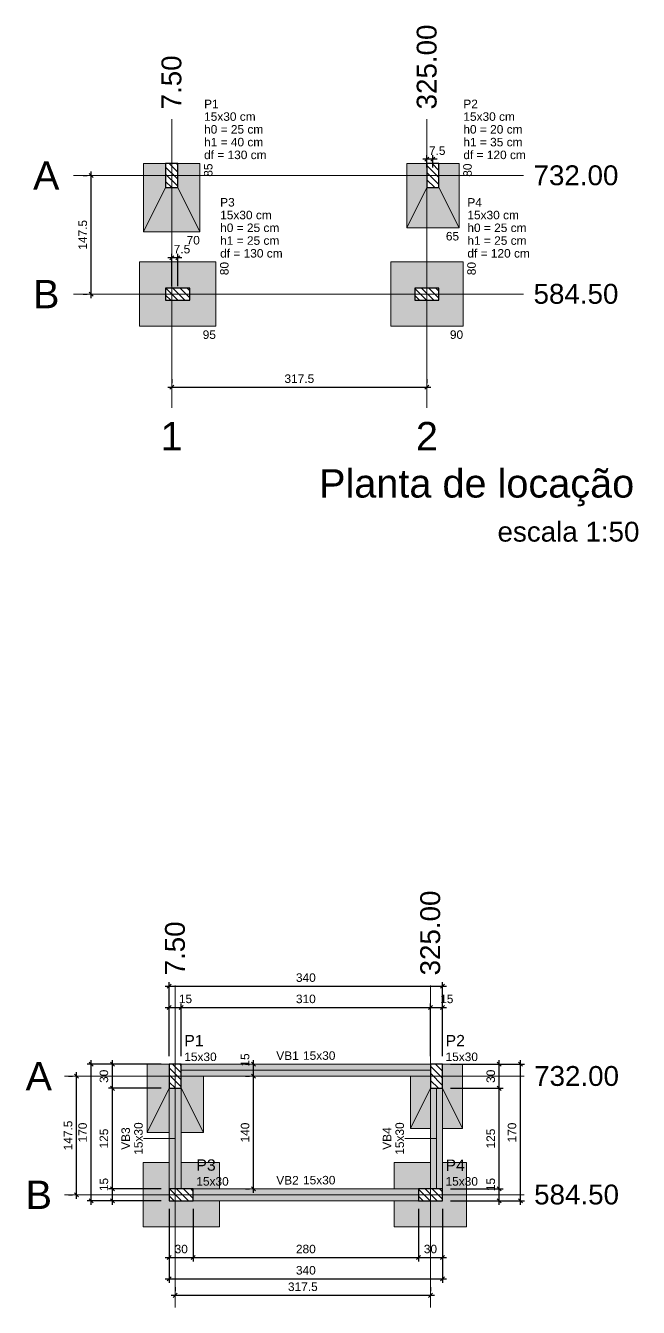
# Model space of a CAD drawing. Header units: inches. Extents: x 11 to 257, y -21 to 53.
# Drawn here: x 11.23 to 26.48, y 5.92 to 37.82 of the extents above; entities that cross this region are included whole.
import ezdxf

# ---------------------------------------------------------------- set-up
doc = ezdxf.new("R2010")
doc.units = ezdxf.units.IN
doc.header["$MEASUREMENT"] = 0
for name, color, linetype, lineweight in [('CR-Textos dos elementos', 4, 'Continuous', 30), ('FO-Cotas', 5, 'Continuous', 5), ('FO-Eixos', 5, 'Continuous', 5), ('FO-Hachura das sapatas', 43, 'Continuous', 5), ('FO-Hachura pilar que passa', 19, 'Continuous', 5), ('FO-Hachura viga', 43, 'Continuous', 5), ('FO-Pilares', 4, 'Continuous', 30), ('FO-Seção das fundações', 9, 'Continuous', 5), ('FO-Textos das vigas', 7, 'Continuous', 5), ('FO-Textos dos pilares', 7, 'Continuous', 5), ('FO-Vigas', 1, 'Continuous', 20), ('LC-Cotas', 7, 'Continuous', 5), ('LC-Eixos', 9, 'Continuous', 5), ('LC-Hachuras das sapatas', 43, 'Continuous', 5), ('LC-Hachuras dos pilares', 9, 'Continuous', 5), ('LC-Seção das fundações', 7, 'Continuous', 5), ('LC-Seção dos pilares', 4, 'Continuous', 30), ('LC-Textos', 3, 'Continuous', 20)]:
    doc.layers.add(name, color=color, linetype=linetype, lineweight=lineweight)
doc.styles.add('Arial', font='arial.ttf')
doc.styles.get("Standard").update_dxf_attribs({"font": 'arial.ttf'})
doc.dimstyles.new('UM_50.000000', dxfattribs={"dimtxt": 0.18, "dimasz": 0.1, "dimexe": 0.1, "dimexo": 0.2, "dimgap": 0, "dimtad": 1, "dimtih": 1, "dimtoh": 1, "dimdec": 1, "dimlfac": 50, "dimzin": 0, "dimdsep": 46, "dimtxsty": 'Standard', "dimcen": 0.09, "dimdle": 0.1, "dimadec": 1, "dimazin": 2, "dimtfac": 1, "dimtdec": 4, "dimtofl": 0, "dimtmove": 0, "dimatfit": 3, "dimfxl": 1, "dimtolj": 1, "dimarcsym": 0})
pattern_1 = [(135, (14.80445, -2.9685), (-0.08838835, -0.08838835), [])]
pattern_2 = [(135, (14.71652, 19.44523), (-0.08838835, -0.08838835), [])]

# ---------------------------------------------------------------- blocks, each defined once
blk = doc.blocks.new('_Oblique')
at = {"color": 0, "linetype": 'ByBlock', "lineweight": -2}
blk.add_line((-0.5, -0.5), (0.5, 0.5), dxfattribs=at)
blk = doc.blocks.new('*D23')
at = {"layer": 'Defpoints', "color": 0, "transparency": 16777216}
for p in [(15.104, 13.383), (14.804, 11.972), (15.104, 11.972)]:
    blk.add_point(p, dxfattribs=at)
at = {"layer": 'FO-Cotas', "color": 0, "lineweight": -2, "transparency": 16777216}
for p, q in [((14.804, 12.171), (14.804, 13.483)), ((15.104, 12.171), (15.104, 13.483)), ((14.704, 13.383), (15.204, 13.383))]:
    blk.add_line(p, q, dxfattribs=at)
at = {"layer": 'FO-Cotas', "color": 0, "lineweight": -2, "transparency": 16777216, "xscale": 0.1, "yscale": 0.1, "zscale": 0.1, "rotation": 180}
blk.add_blockref('_Oblique', (14.804, 13.383), dxfattribs=at)
at = {"layer": 'FO-Cotas', "color": 0, "lineweight": -2, "transparency": 16777216, "xscale": 0.1, "yscale": 0.1, "zscale": 0.1}
blk.add_blockref('_Oblique', (15.104, 13.383), dxfattribs=at)
at = {"layer": 'FO-Cotas', "transparency": 16777216, "insert": (15.21, 13.595), "char_height": 0.2118, "attachment_point": 5, "rotation": 0.0057, "style": 'Arial'}
blk.add_mtext('\\A1;15', dxfattribs=at)
blk = doc.blocks.new('*D24')
at = {"layer": 'Defpoints', "color": 0, "transparency": 16777216}
for p in [(21.304, 13.383), (15.104, 11.972), (21.304, 11.972)]:
    blk.add_point(p, dxfattribs=at)
at = {"layer": 'FO-Cotas', "color": 0, "lineweight": -2, "transparency": 16777216}
for p, q in [((15.104, 12.171), (15.104, 13.483)), ((21.304, 12.171), (21.304, 13.483)), ((15.004, 13.383), (21.404, 13.383))]:
    blk.add_line(p, q, dxfattribs=at)
at = {"layer": 'FO-Cotas', "color": 0, "lineweight": -2, "transparency": 16777216, "xscale": 0.1, "yscale": 0.1, "zscale": 0.1, "rotation": 180}
blk.add_blockref('_Oblique', (15.104, 13.383), dxfattribs=at)
at = {"layer": 'FO-Cotas', "color": 0, "lineweight": -2, "transparency": 16777216, "xscale": 0.1, "yscale": 0.1, "zscale": 0.1}
blk.add_blockref('_Oblique', (21.304, 13.383), dxfattribs=at)
at = {"layer": 'FO-Cotas', "transparency": 16777216, "insert": (18.204, 13.595), "char_height": 0.2118, "attachment_point": 5, "rotation": 0.0057, "style": 'Arial'}
blk.add_mtext('\\A1;310', dxfattribs=at)
blk = doc.blocks.new('*D25')
at = {"layer": 'Defpoints', "color": 0, "transparency": 16777216}
for p in [(21.604, 13.383), (21.304, 11.972), (21.604, 11.972)]:
    blk.add_point(p, dxfattribs=at)
at = {"layer": 'FO-Cotas', "color": 0, "lineweight": -2, "transparency": 16777216}
for p, q in [((21.304, 12.171), (21.304, 13.483)), ((21.604, 12.171), (21.604, 13.483)), ((21.204, 13.383), (21.704, 13.383))]:
    blk.add_line(p, q, dxfattribs=at)
at = {"layer": 'FO-Cotas', "color": 0, "lineweight": -2, "transparency": 16777216, "xscale": 0.1, "yscale": 0.1, "zscale": 0.1, "rotation": 180}
blk.add_blockref('_Oblique', (21.304, 13.383), dxfattribs=at)
at = {"layer": 'FO-Cotas', "color": 0, "lineweight": -2, "transparency": 16777216, "xscale": 0.1, "yscale": 0.1, "zscale": 0.1}
blk.add_blockref('_Oblique', (21.604, 13.383), dxfattribs=at)
at = {"layer": 'FO-Cotas', "transparency": 16777216, "insert": (21.71, 13.595), "char_height": 0.2118, "attachment_point": 5, "rotation": 0.0057, "style": 'Arial'}
blk.add_mtext('\\A1;15', dxfattribs=at)
blk = doc.blocks.new('*D26')
at = {"layer": 'Defpoints', "color": 0, "transparency": 16777216}
for p in [(21.604, 13.913), (14.804, 11.972), (21.604, 11.972)]:
    blk.add_point(p, dxfattribs=at)
at = {"layer": 'FO-Cotas', "color": 0, "lineweight": -2, "transparency": 16777216}
for p, q in [((14.704, 13.913), (21.704, 13.913)), ((14.804, 12.171), (14.804, 14.013)), ((21.604, 12.171), (21.604, 14.013))]:
    blk.add_line(p, q, dxfattribs=at)
at = {"layer": 'FO-Cotas', "color": 0, "lineweight": -2, "transparency": 16777216, "xscale": 0.1, "yscale": 0.1, "zscale": 0.1, "rotation": 180}
blk.add_blockref('_Oblique', (14.804, 13.913), dxfattribs=at)
at = {"layer": 'FO-Cotas', "color": 0, "lineweight": -2, "transparency": 16777216, "xscale": 0.1, "yscale": 0.1, "zscale": 0.1}
blk.add_blockref('_Oblique', (21.604, 13.913), dxfattribs=at)
at = {"layer": 'FO-Cotas', "transparency": 16777216, "insert": (18.204, 14.125), "char_height": 0.2118, "attachment_point": 5, "rotation": 0.0057, "style": 'Arial'}
blk.add_mtext('\\A1;340', dxfattribs=at)
blk = doc.blocks.new('*D27')
at = {"layer": 'Defpoints', "color": 0, "transparency": 16777216}
for p in [(14.804, 8.572), (15.404, 8.572), (15.404, 7.159)]:
    blk.add_point(p, dxfattribs=at)
at = {"layer": 'FO-Cotas', "color": 0, "lineweight": -2, "transparency": 16777216}
for p, q in [((14.804, 8.372), (14.804, 7.059)), ((15.404, 8.372), (15.404, 7.059)), ((14.704, 7.159), (15.504, 7.159))]:
    blk.add_line(p, q, dxfattribs=at)
at = {"layer": 'FO-Cotas', "color": 0, "lineweight": -2, "transparency": 16777216, "xscale": 0.1, "yscale": 0.1, "zscale": 0.1, "rotation": 180}
blk.add_blockref('_Oblique', (14.804, 7.159), dxfattribs=at)
at = {"layer": 'FO-Cotas', "color": 0, "lineweight": -2, "transparency": 16777216, "xscale": 0.1, "yscale": 0.1, "zscale": 0.1}
blk.add_blockref('_Oblique', (15.404, 7.159), dxfattribs=at)
at = {"layer": 'FO-Cotas', "transparency": 16777216, "insert": (15.104, 7.371), "char_height": 0.2118, "attachment_point": 5, "rotation": 0.0057, "style": 'Arial'}
blk.add_mtext('\\A1;30', dxfattribs=at)
blk = doc.blocks.new('*D28')
at = {"layer": 'Defpoints', "color": 0, "transparency": 16777216}
for p in [(15.404, 8.572), (21.004, 8.572), (21.004, 7.159)]:
    blk.add_point(p, dxfattribs=at)
at = {"layer": 'FO-Cotas', "color": 0, "lineweight": -2, "transparency": 16777216}
for p, q in [((15.404, 8.372), (15.404, 7.059)), ((21.004, 8.372), (21.004, 7.059)), ((15.304, 7.159), (21.104, 7.159))]:
    blk.add_line(p, q, dxfattribs=at)
at = {"layer": 'FO-Cotas', "color": 0, "lineweight": -2, "transparency": 16777216, "xscale": 0.1, "yscale": 0.1, "zscale": 0.1, "rotation": 180}
blk.add_blockref('_Oblique', (15.404, 7.159), dxfattribs=at)
at = {"layer": 'FO-Cotas', "color": 0, "lineweight": -2, "transparency": 16777216, "xscale": 0.1, "yscale": 0.1, "zscale": 0.1}
blk.add_blockref('_Oblique', (21.004, 7.159), dxfattribs=at)
at = {"layer": 'FO-Cotas', "transparency": 16777216, "insert": (18.204, 7.371), "char_height": 0.2118, "attachment_point": 5, "rotation": 0.0057, "style": 'Arial'}
blk.add_mtext('\\A1;280', dxfattribs=at)
blk = doc.blocks.new('*D29')
at = {"layer": 'Defpoints', "color": 0, "transparency": 16777216}
for p in [(21.004, 8.572), (21.604, 8.572), (21.604, 7.159)]:
    blk.add_point(p, dxfattribs=at)
at = {"layer": 'FO-Cotas', "color": 0, "lineweight": -2, "transparency": 16777216}
for p, q in [((21.004, 8.372), (21.004, 7.059)), ((21.604, 8.372), (21.604, 7.059)), ((20.904, 7.159), (21.704, 7.159))]:
    blk.add_line(p, q, dxfattribs=at)
at = {"layer": 'FO-Cotas', "color": 0, "lineweight": -2, "transparency": 16777216, "xscale": 0.1, "yscale": 0.1, "zscale": 0.1, "rotation": 180}
blk.add_blockref('_Oblique', (21.004, 7.159), dxfattribs=at)
at = {"layer": 'FO-Cotas', "color": 0, "lineweight": -2, "transparency": 16777216, "xscale": 0.1, "yscale": 0.1, "zscale": 0.1}
blk.add_blockref('_Oblique', (21.604, 7.159), dxfattribs=at)
at = {"layer": 'FO-Cotas', "transparency": 16777216, "insert": (21.304, 7.371), "char_height": 0.2118, "attachment_point": 5, "rotation": 0.0057, "style": 'Arial'}
blk.add_mtext('\\A1;30', dxfattribs=at)
blk = doc.blocks.new('*D30')
at = {"layer": 'Defpoints', "color": 0, "transparency": 16777216}
for p in [(14.804, 8.572), (21.604, 8.572), (21.604, 6.63)]:
    blk.add_point(p, dxfattribs=at)
at = {"layer": 'FO-Cotas', "color": 0, "lineweight": -2, "transparency": 16777216}
for p, q in [((14.804, 8.372), (14.804, 6.53)), ((21.604, 8.372), (21.604, 6.53)), ((14.704, 6.63), (21.704, 6.63))]:
    blk.add_line(p, q, dxfattribs=at)
at = {"layer": 'FO-Cotas', "color": 0, "lineweight": -2, "transparency": 16777216, "xscale": 0.1, "yscale": 0.1, "zscale": 0.1, "rotation": 180}
blk.add_blockref('_Oblique', (14.804, 6.63), dxfattribs=at)
at = {"layer": 'FO-Cotas', "color": 0, "lineweight": -2, "transparency": 16777216, "xscale": 0.1, "yscale": 0.1, "zscale": 0.1}
blk.add_blockref('_Oblique', (21.604, 6.63), dxfattribs=at)
at = {"layer": 'FO-Cotas', "transparency": 16777216, "insert": (18.204, 6.842), "char_height": 0.2118, "attachment_point": 5, "rotation": 0.0057, "style": 'Arial'}
blk.add_mtext('\\A1;340', dxfattribs=at)
blk = doc.blocks.new('*D31')
at = {"layer": 'Defpoints', "color": 0, "transparency": 16777216}
for p in [(13.392, 8.872), (14.804, 8.872), (14.804, 8.572)]:
    blk.add_point(p, dxfattribs=at)
at = {"layer": 'FO-Cotas', "color": 0, "lineweight": -2, "transparency": 16777216}
for p, q in [((13.392, 8.472), (13.392, 8.972)), ((14.604, 8.872), (13.292, 8.872)), ((14.604, 8.572), (13.292, 8.572))]:
    blk.add_line(p, q, dxfattribs=at)
at = {"layer": 'FO-Cotas', "color": 0, "lineweight": -2, "transparency": 16777216, "xscale": 0.1, "yscale": 0.1, "zscale": 0.1}
for p, rotation in [((13.392, 8.872), 90), ((13.392, 8.572), 270)]:
    blk.add_blockref('_Oblique', p, dxfattribs=dict(at, rotation=rotation))
at = {"layer": 'FO-Cotas', "transparency": 16777216, "insert": (13.181, 8.977), "char_height": 0.2118, "attachment_point": 5, "rotation": 90, "style": 'Arial'}
blk.add_mtext('\\A1;15', dxfattribs=at)
blk = doc.blocks.new('*D32')
at = {"layer": 'Defpoints', "color": 0, "transparency": 16777216}
for p in [(13.392, 11.371), (14.805, 11.371), (14.804, 8.872)]:
    blk.add_point(p, dxfattribs=at)
at = {"layer": 'FO-Cotas', "color": 0, "lineweight": -2, "transparency": 16777216}
for p, q in [((14.605, 11.371), (13.292, 11.371)), ((13.392, 8.772), (13.392, 11.472)), ((14.604, 8.872), (13.292, 8.872))]:
    blk.add_line(p, q, dxfattribs=at)
at = {"layer": 'FO-Cotas', "color": 0, "lineweight": -2, "transparency": 16777216, "xscale": 0.1, "yscale": 0.1, "zscale": 0.1}
for p, rotation in [((13.392, 11.371), 90), ((13.392, 8.872), 270)]:
    blk.add_blockref('_Oblique', p, dxfattribs=dict(at, rotation=rotation))
at = {"layer": 'FO-Cotas', "transparency": 16777216, "insert": (13.181, 10.121), "char_height": 0.2118, "attachment_point": 5, "rotation": 90, "style": 'Arial'}
blk.add_mtext('\\A1;125', dxfattribs=at)
blk = doc.blocks.new('*D33')
at = {"layer": 'Defpoints', "color": 0, "transparency": 16777216}
for p in [(13.392, 11.972), (14.804, 11.972), (14.805, 11.371)]:
    blk.add_point(p, dxfattribs=at)
at = {"layer": 'FO-Cotas', "color": 0, "lineweight": -2, "transparency": 16777216}
for p, q in [((14.604, 11.972), (13.292, 11.972)), ((13.392, 11.271), (13.392, 12.072)), ((14.605, 11.371), (13.292, 11.371))]:
    blk.add_line(p, q, dxfattribs=at)
at = {"layer": 'FO-Cotas', "color": 0, "lineweight": -2, "transparency": 16777216, "xscale": 0.1, "yscale": 0.1, "zscale": 0.1}
for p, rotation in [((13.392, 11.972), 90), ((13.392, 11.371), 270)]:
    blk.add_blockref('_Oblique', p, dxfattribs=dict(at, rotation=rotation))
at = {"layer": 'FO-Cotas', "transparency": 16777216, "insert": (13.181, 11.671), "char_height": 0.2118, "attachment_point": 5, "rotation": 90, "style": 'Arial'}
blk.add_mtext('\\A1;30', dxfattribs=at)
blk = doc.blocks.new('*D34')
at = {"layer": 'Defpoints', "color": 0, "transparency": 16777216}
for p in [(12.863, 11.972), (14.804, 11.972), (14.804, 8.572)]:
    blk.add_point(p, dxfattribs=at)
at = {"layer": 'FO-Cotas', "color": 0, "lineweight": -2, "transparency": 16777216}
for p, q in [((14.604, 11.972), (12.763, 11.972)), ((12.863, 8.472), (12.863, 12.072)), ((14.604, 8.572), (12.763, 8.572))]:
    blk.add_line(p, q, dxfattribs=at)
at = {"layer": 'FO-Cotas', "color": 0, "lineweight": -2, "transparency": 16777216, "xscale": 0.1, "yscale": 0.1, "zscale": 0.1}
for p, rotation in [((12.863, 11.972), 90), ((12.863, 8.572), 270)]:
    blk.add_blockref('_Oblique', p, dxfattribs=dict(at, rotation=rotation))
at = {"layer": 'FO-Cotas', "transparency": 16777216, "insert": (12.651, 10.271), "char_height": 0.2118, "attachment_point": 5, "rotation": 90, "style": 'Arial'}
blk.add_mtext('\\A1;170', dxfattribs=at)
blk = doc.blocks.new('*D35')
at = {"layer": 'Defpoints', "color": 0, "transparency": 16777216}
for p in [(21.604, 8.872), (23.016, 8.872), (21.604, 8.572)]:
    blk.add_point(p, dxfattribs=at)
at = {"layer": 'FO-Cotas', "color": 0, "lineweight": -2, "transparency": 16777216}
for p, q in [((23.016, 8.472), (23.016, 8.972)), ((21.804, 8.872), (23.116, 8.872)), ((21.804, 8.572), (23.116, 8.572))]:
    blk.add_line(p, q, dxfattribs=at)
at = {"layer": 'FO-Cotas', "color": 0, "lineweight": -2, "transparency": 16777216, "xscale": 0.1, "yscale": 0.1, "zscale": 0.1}
for p, rotation in [((23.016, 8.872), 90), ((23.016, 8.572), 270)]:
    blk.add_blockref('_Oblique', p, dxfattribs=dict(at, rotation=rotation))
at = {"layer": 'FO-Cotas', "transparency": 16777216, "insert": (22.805, 8.977), "char_height": 0.2118, "attachment_point": 5, "rotation": 90, "style": 'Arial'}
blk.add_mtext('\\A1;15', dxfattribs=at)
blk = doc.blocks.new('*D36')
at = {"layer": 'Defpoints', "color": 0, "transparency": 16777216}
for p in [(21.604, 11.371), (23.016, 11.371), (21.604, 8.872)]:
    blk.add_point(p, dxfattribs=at)
at = {"layer": 'FO-Cotas', "color": 0, "lineweight": -2, "transparency": 16777216}
for p, q in [((21.804, 11.371), (23.116, 11.371)), ((23.016, 8.772), (23.016, 11.472)), ((21.804, 8.872), (23.116, 8.872))]:
    blk.add_line(p, q, dxfattribs=at)
at = {"layer": 'FO-Cotas', "color": 0, "lineweight": -2, "transparency": 16777216, "xscale": 0.1, "yscale": 0.1, "zscale": 0.1}
for p, rotation in [((23.016, 11.371), 90), ((23.016, 8.872), 270)]:
    blk.add_blockref('_Oblique', p, dxfattribs=dict(at, rotation=rotation))
at = {"layer": 'FO-Cotas', "transparency": 16777216, "insert": (22.805, 10.121), "char_height": 0.2118, "attachment_point": 5, "rotation": 90, "style": 'Arial'}
blk.add_mtext('\\A1;125', dxfattribs=at)
blk = doc.blocks.new('*D37')
at = {"layer": 'Defpoints', "color": 0, "transparency": 16777216}
for p in [(21.604, 11.972), (23.016, 11.972), (21.604, 11.371)]:
    blk.add_point(p, dxfattribs=at)
at = {"layer": 'FO-Cotas', "color": 0, "lineweight": -2, "transparency": 16777216}
for p, q in [((21.804, 11.972), (23.116, 11.972)), ((23.016, 11.271), (23.016, 12.072)), ((21.804, 11.371), (23.116, 11.371))]:
    blk.add_line(p, q, dxfattribs=at)
at = {"layer": 'FO-Cotas', "color": 0, "lineweight": -2, "transparency": 16777216, "xscale": 0.1, "yscale": 0.1, "zscale": 0.1}
for p, rotation in [((23.016, 11.972), 90), ((23.016, 11.371), 270)]:
    blk.add_blockref('_Oblique', p, dxfattribs=dict(at, rotation=rotation))
at = {"layer": 'FO-Cotas', "transparency": 16777216, "insert": (22.805, 11.671), "char_height": 0.2118, "attachment_point": 5, "rotation": 90, "style": 'Arial'}
blk.add_mtext('\\A1;30', dxfattribs=at)
blk = doc.blocks.new('*D38')
at = {"layer": 'Defpoints', "color": 0, "transparency": 16777216}
for p in [(21.604, 11.972), (23.546, 11.972), (21.604, 8.572)]:
    blk.add_point(p, dxfattribs=at)
at = {"layer": 'FO-Cotas', "color": 0, "lineweight": -2, "transparency": 16777216}
for p, q in [((21.804, 11.972), (23.646, 11.972)), ((23.546, 8.472), (23.546, 12.072)), ((21.804, 8.572), (23.646, 8.572))]:
    blk.add_line(p, q, dxfattribs=at)
at = {"layer": 'FO-Cotas', "color": 0, "lineweight": -2, "transparency": 16777216, "xscale": 0.1, "yscale": 0.1, "zscale": 0.1}
for p, rotation in [((23.546, 11.972), 90), ((23.546, 8.572), 270)]:
    blk.add_blockref('_Oblique', p, dxfattribs=dict(at, rotation=rotation))
at = {"layer": 'FO-Cotas', "transparency": 16777216, "insert": (23.334, 10.271), "char_height": 0.2118, "attachment_point": 5, "rotation": 90, "style": 'Arial'}
blk.add_mtext('\\A1;170', dxfattribs=at)
blk = doc.blocks.new('*D39')
at = {"layer": 'Defpoints', "color": 0, "transparency": 16777216}
for p in [(16.904, 11.671), (16.904, 11.671), (16.904, 8.872)]:
    blk.add_point(p, dxfattribs=at)
at = {"layer": 'FO-Cotas', "color": 0, "lineweight": -2, "transparency": 16777216}
for p, q in [((16.704, 11.671), (16.804, 11.671)), ((16.904, 8.772), (16.904, 11.771)), ((16.704, 8.872), (16.804, 8.872))]:
    blk.add_line(p, q, dxfattribs=at)
at = {"layer": 'FO-Cotas', "color": 0, "lineweight": -2, "transparency": 16777216, "xscale": 0.1, "yscale": 0.1, "zscale": 0.1}
for p, rotation in [((16.904, 11.671), 90), ((16.904, 8.872), 270)]:
    blk.add_blockref('_Oblique', p, dxfattribs=dict(at, rotation=rotation))
at = {"layer": 'FO-Cotas', "transparency": 16777216, "insert": (16.693, 10.271), "char_height": 0.2118, "attachment_point": 5, "rotation": 90, "style": 'Arial'}
blk.add_mtext('\\A1;140', dxfattribs=at)
blk = doc.blocks.new('*D40')
at = {"layer": 'Defpoints', "color": 0, "transparency": 16777216}
for p in [(16.904, 11.972), (16.904, 11.972), (16.904, 11.671)]:
    blk.add_point(p, dxfattribs=at)
at = {"layer": 'FO-Cotas', "color": 0, "lineweight": -2, "transparency": 16777216}
for p, q in [((16.704, 11.972), (16.804, 11.972)), ((16.904, 11.572), (16.904, 12.072)), ((16.704, 11.671), (16.804, 11.671))]:
    blk.add_line(p, q, dxfattribs=at)
at = {"layer": 'FO-Cotas', "color": 0, "lineweight": -2, "transparency": 16777216, "xscale": 0.1, "yscale": 0.1, "zscale": 0.1}
for p, rotation in [((16.904, 11.972), 90), ((16.904, 11.671), 270)]:
    blk.add_blockref('_Oblique', p, dxfattribs=dict(at, rotation=rotation))
at = {"layer": 'FO-Cotas', "transparency": 16777216, "insert": (16.693, 12.077), "char_height": 0.2118, "attachment_point": 5, "rotation": 90, "style": 'Arial'}
blk.add_mtext('\\A1;15', dxfattribs=at)
blk = doc.blocks.new('*D41')
at = {"layer": 'Defpoints', "color": 0, "transparency": 16777216}
for p in [(12.501, 11.671), (12.501, 11.671), (12.501, 8.722)]:
    blk.add_point(p, dxfattribs=at)
at = {"layer": 'LC-Cotas', "color": 0, "lineweight": -2, "transparency": 16777216}
for p, q in [((12.301, 11.671), (12.401, 11.671)), ((12.501, 8.622), (12.501, 11.771)), ((12.301, 8.722), (12.401, 8.722))]:
    blk.add_line(p, q, dxfattribs=at)
at = {"layer": 'LC-Cotas', "color": 0, "lineweight": -2, "transparency": 16777216, "xscale": 0.1, "yscale": 0.1, "zscale": 0.1}
for p, rotation in [((12.501, 11.671), 90), ((12.501, 8.722), 270)]:
    blk.add_blockref('_Oblique', p, dxfattribs=dict(at, rotation=rotation))
at = {"layer": 'LC-Cotas', "transparency": 16777216, "insert": (12.289, 10.197), "char_height": 0.2118, "attachment_point": 5, "rotation": 90, "style": 'Arial'}
blk.add_mtext('\\A1;147.5', dxfattribs=at)
blk = doc.blocks.new('*D42')
at = {"layer": 'Defpoints', "color": 0, "transparency": 16777216}
for p in [(14.954, 6.22), (21.304, 6.22), (21.304, 6.22)]:
    blk.add_point(p, dxfattribs=at)
at = {"layer": 'LC-Cotas', "color": 0, "lineweight": -2, "transparency": 16777216}
for p, q in [((14.954, 6.42), (14.954, 6.32)), ((21.304, 6.42), (21.304, 6.32)), ((14.854, 6.22), (21.404, 6.22))]:
    blk.add_line(p, q, dxfattribs=at)
at = {"layer": 'LC-Cotas', "color": 0, "lineweight": -2, "transparency": 16777216, "xscale": 0.1, "yscale": 0.1, "zscale": 0.1, "rotation": 180}
blk.add_blockref('_Oblique', (14.954, 6.22), dxfattribs=at)
at = {"layer": 'LC-Cotas', "color": 0, "lineweight": -2, "transparency": 16777216, "xscale": 0.1, "yscale": 0.1, "zscale": 0.1}
blk.add_blockref('_Oblique', (21.304, 6.22), dxfattribs=at)
at = {"layer": 'LC-Cotas', "transparency": 16777216, "insert": (18.129, 6.432), "char_height": 0.2118, "attachment_point": 5, "rotation": 0.0057, "style": 'Arial'}
blk.add_mtext('\\A1;317.5', dxfattribs=at)
blk = doc.blocks.new('*D91')
at = {"layer": 'Defpoints', "color": 0, "transparency": 16777216}
for p in [(21.217, 34.491), (21.217, 34.085), (21.367, 34.085)]:
    blk.add_point(p, dxfattribs=at)
at = {"layer": 'LC-Cotas', "color": 0, "lineweight": -2, "transparency": 16777216}
for p, q in [((21.467, 34.491), (21.117, 34.491)), ((21.217, 34.285), (21.217, 34.591)), ((21.367, 34.285), (21.367, 34.591))]:
    blk.add_line(p, q, dxfattribs=at)
at = {"layer": 'LC-Cotas', "color": 0, "lineweight": -2, "transparency": 16777216, "xscale": 0.1, "yscale": 0.1, "zscale": 0.1, "rotation": 180}
blk.add_blockref('_Oblique', (21.217, 34.491), dxfattribs=at)
at = {"layer": 'LC-Cotas', "color": 0, "lineweight": -2, "transparency": 16777216, "xscale": 0.1, "yscale": 0.1, "zscale": 0.1}
blk.add_blockref('_Oblique', (21.367, 34.491), dxfattribs=at)
at = {"layer": 'LC-Cotas', "transparency": 16777216, "insert": (21.472, 34.703), "char_height": 0.2118, "attachment_point": 5, "rotation": 0.0057, "style": 'Arial'}
blk.add_mtext('\\A1;7.5', dxfattribs=at)
blk = doc.blocks.new('*D92')
at = {"layer": 'Defpoints', "color": 0, "transparency": 16777216}
for p in [(14.867, 32.041), (14.867, 31.135), (15.017, 31.135)]:
    blk.add_point(p, dxfattribs=at)
at = {"layer": 'LC-Cotas', "color": 0, "lineweight": -2, "transparency": 16777216}
for p, q in [((15.117, 32.041), (14.767, 32.041)), ((14.867, 31.335), (14.867, 32.141)), ((15.017, 31.335), (15.017, 32.141))]:
    blk.add_line(p, q, dxfattribs=at)
at = {"layer": 'LC-Cotas', "color": 0, "lineweight": -2, "transparency": 16777216, "xscale": 0.1, "yscale": 0.1, "zscale": 0.1, "rotation": 180}
blk.add_blockref('_Oblique', (14.867, 32.041), dxfattribs=at)
at = {"layer": 'LC-Cotas', "color": 0, "lineweight": -2, "transparency": 16777216, "xscale": 0.1, "yscale": 0.1, "zscale": 0.1}
blk.add_blockref('_Oblique', (15.017, 32.041), dxfattribs=at)
at = {"layer": 'LC-Cotas', "transparency": 16777216, "insert": (15.122, 32.253), "char_height": 0.2118, "attachment_point": 5, "rotation": 0.0057, "style": 'Arial'}
blk.add_mtext('\\A1;7.5', dxfattribs=at)
blk = doc.blocks.new('*D93')
at = {"layer": 'Defpoints', "color": 0, "transparency": 16777216}
for p in [(12.867, 34.085), (12.867, 34.085), (12.867, 31.135)]:
    blk.add_point(p, dxfattribs=at)
at = {"layer": 'LC-Cotas', "color": 0, "lineweight": -2, "transparency": 16777216}
for p, q in [((12.867, 31.035), (12.867, 34.185)), ((12.667, 34.085), (12.767, 34.085)), ((12.667, 31.135), (12.767, 31.135))]:
    blk.add_line(p, q, dxfattribs=at)
at = {"layer": 'LC-Cotas', "color": 0, "lineweight": -2, "transparency": 16777216, "xscale": 0.1, "yscale": 0.1, "zscale": 0.1}
for p, rotation in [((12.867, 34.085), 90), ((12.867, 31.135), 270)]:
    blk.add_blockref('_Oblique', p, dxfattribs=dict(at, rotation=rotation))
at = {"layer": 'LC-Cotas', "transparency": 16777216, "insert": (12.655, 32.61), "char_height": 0.2118, "attachment_point": 5, "rotation": 90, "style": 'Arial'}
blk.add_mtext('\\A1;147.5', dxfattribs=at)
blk = doc.blocks.new('*D94')
at = {"layer": 'Defpoints', "color": 0, "transparency": 16777216}
for p in [(14.867, 28.818), (21.217, 28.818), (21.217, 28.818)]:
    blk.add_point(p, dxfattribs=at)
at = {"layer": 'LC-Cotas', "color": 0, "lineweight": -2, "transparency": 16777216}
for p, q in [((14.767, 28.818), (21.317, 28.818)), ((14.867, 29.018), (14.867, 28.918)), ((21.217, 29.018), (21.217, 28.918))]:
    blk.add_line(p, q, dxfattribs=at)
at = {"layer": 'LC-Cotas', "color": 0, "lineweight": -2, "transparency": 16777216, "xscale": 0.1, "yscale": 0.1, "zscale": 0.1, "rotation": 180}
blk.add_blockref('_Oblique', (14.867, 28.818), dxfattribs=at)
at = {"layer": 'LC-Cotas', "color": 0, "lineweight": -2, "transparency": 16777216, "xscale": 0.1, "yscale": 0.1, "zscale": 0.1}
blk.add_blockref('_Oblique', (21.217, 28.818), dxfattribs=at)
at = {"layer": 'LC-Cotas', "transparency": 16777216, "insert": (18.042, 29.029), "char_height": 0.2118, "attachment_point": 5, "rotation": 0.0057, "style": 'Arial'}
blk.add_mtext('\\A1;317.5', dxfattribs=at)

msp = doc.modelspace()

# ---------------------------------------------------------------- hatches: boundary and pattern name
at = {"layer": 'FO-Hachura das sapatas', "linetype": 'Continuous'}
h = msp.add_hatch(color=256, dxfattribs=at)
h.paths.add_polyline_path([(14.2544, 10.2715), (15.6544, 10.2715), (15.6544, 11.9715), (14.2544, 11.9715), (14.2544, 10.2715)])
h.paths.add_polyline_path([(14.8044, 10.2715), (15.1044, 10.2715), (15.1044, 11.6715), (15.6544, 11.6715), (15.6544, 11.9715), (14.8044, 11.9715), (14.8044, 10.2715)], flags=0)
h = msp.add_hatch(color=256, dxfattribs=at)
h.paths.add_polyline_path([(20.8044, 10.3715), (22.1044, 10.3715), (22.1044, 11.9715), (20.8044, 11.9715), (20.8044, 10.3715)])
h.paths.add_polyline_path([(20.8044, 11.6715), (21.3044, 11.6715), (21.3044, 10.3715), (21.6044, 10.3715), (21.6044, 11.9715), (20.8044, 11.9715), (20.8044, 11.6715)], flags=0)
h = msp.add_hatch(color=256, dxfattribs=at)
h.paths.add_polyline_path([(14.1544, 9.5215), (14.1544, 7.9215), (16.0544, 7.9215), (16.0544, 9.5215), (14.1544, 9.5215)])
h.paths.add_polyline_path([(16.0544, 8.5715), (16.0544, 8.8715), (15.1044, 8.8715), (15.1044, 9.5215), (14.8044, 9.5215), (14.8044, 8.5715), (16.0544, 8.5715)], flags=0)
h = msp.add_hatch(color=256, dxfattribs=at)
h.paths.add_polyline_path([(22.2044, 7.9215), (22.2044, 9.5215), (20.4044, 9.5215), (20.4044, 7.9215), (22.2044, 7.9215)])
h.paths.add_polyline_path([(20.4044, 8.5715), (21.6044, 8.5715), (21.6044, 9.5215), (21.3044, 9.5215), (21.3044, 8.8715), (20.4044, 8.8715), (20.4044, 8.5715)], flags=0)
at = {"layer": 'FO-Hachura pilar que passa', "linetype": 'Continuous'}
h = msp.add_hatch(dxfattribs=at)
h.set_pattern_fill('ANSI31', color=256, angle=90, style=0)
h.set_pattern_definition(pattern_1)
h.paths.add_polyline_path([(15.1044, 11.9715), (14.8044, 11.9715), (14.8046, 11.3715), (15.1044, 11.3715), (15.1044, 11.9715)])
h = msp.add_hatch(dxfattribs=at)
h.set_pattern_fill('ANSI31', color=256, angle=90, style=0)
h.set_pattern_definition(pattern_1)
h.paths.add_polyline_path([(21.3044, 11.3715), (21.4544, 11.3715), (21.6044, 11.3715), (21.6044, 11.6715), (21.6044, 11.9715), (21.4544, 11.9715), (21.3044, 11.9715), (21.3044, 11.6715)])
h = msp.add_hatch(dxfattribs=at)
h.set_pattern_fill('ANSI31', color=256, angle=90, style=0)
h.set_pattern_definition(pattern_1)
h.paths.add_polyline_path([(14.8044, 8.8715), (14.8044, 8.7215), (14.8044, 8.5715), (15.1044, 8.5715), (15.4044, 8.5715), (15.4044, 8.7215), (15.4044, 8.8715), (15.1044, 8.8715)])
h = msp.add_hatch(dxfattribs=at)
h.set_pattern_fill('ANSI31', color=256, angle=90, style=0)
h.set_pattern_definition(pattern_1)
h.paths.add_polyline_path([(21.6044, 8.5715), (21.6044, 8.7215), (21.6044, 8.8715), (21.3044, 8.8715), (21.0044, 8.8715), (21.0044, 8.7215), (21.0044, 8.5715), (21.3044, 8.5715)])
at = {"layer": 'FO-Hachura viga', "linetype": 'Continuous'}
for points in [[(21.3044, 11.9715), (21.3044, 11.9715), (15.1044, 11.9715), (15.1044, 11.6715), (21.3044, 11.6715), (21.3044, 11.9715)], [(15.1044, 11.3715), (15.1044, 11.3715), (14.8044, 11.3715), (14.8044, 8.8715), (15.1044, 8.8715), (15.1044, 11.3715)], [(21.6044, 11.3715), (21.6044, 11.3715), (21.3044, 11.3715), (21.3044, 8.8715), (21.6044, 8.8715), (21.6044, 11.3715)], [(21.0044, 8.8715), (21.0044, 8.8715), (15.4044, 8.8715), (15.4044, 8.5715), (21.0044, 8.5715), (21.0044, 8.8715)]]:
    msp.add_hatch(color=256, dxfattribs=at).paths.add_polyline_path(points)
at = {"layer": 'LC-Hachuras das sapatas', "linetype": 'Continuous'}
h = msp.add_hatch(color=256, dxfattribs=at)
h.paths.add_polyline_path([(14.1665, 34.3852), (14.1665, 32.6852), (15.5665, 32.6852), (15.5665, 34.3852), (14.1665, 34.3852)])
h.paths.add_polyline_path([(14.7165, 33.7852), (15.0165, 33.7852), (15.0165, 34.3852), (14.7165, 34.3852), (14.7165, 33.7852)], flags=0)
h = msp.add_hatch(color=256, dxfattribs=at)
h.paths.add_polyline_path([(20.7165, 34.3852), (20.7165, 32.7852), (22.0165, 32.7852), (22.0165, 34.3852), (20.7165, 34.3852)])
h.paths.add_polyline_path([(21.2165, 33.7852), (21.5165, 33.7852), (21.5165, 34.3852), (21.2165, 34.3852), (21.2165, 33.7852)], flags=0)
h = msp.add_hatch(color=256, dxfattribs=at)
h.paths.add_polyline_path([(14.0665, 31.9352), (14.0665, 30.3352), (15.9665, 30.3352), (15.9665, 31.9352), (14.0665, 31.9352)])
h.paths.add_polyline_path([(14.7165, 31.2852), (14.7165, 30.9852), (15.3165, 30.9852), (15.3165, 31.2852), (14.7165, 31.2852)], flags=0)
h = msp.add_hatch(color=256, dxfattribs=at)
h.paths.add_polyline_path([(22.1165, 30.3352), (22.1165, 31.9352), (20.3165, 31.9352), (20.3165, 30.3352), (22.1165, 30.3352)])
h.paths.add_polyline_path([(21.5165, 30.9852), (21.5165, 31.2852), (20.9165, 31.2852), (20.9165, 30.9852), (21.5165, 30.9852)], flags=0)
at = {"layer": 'LC-Hachuras dos pilares', "linetype": 'Continuous'}
h = msp.add_hatch(dxfattribs=at)
h.set_pattern_fill('ANSI31', color=256, angle=90, style=0)
h.set_pattern_definition(pattern_2)
h.paths.add_polyline_path([(14.7165, 33.7852), (15.0165, 33.7852), (15.0165, 34.3852), (14.7165, 34.3852), (14.7165, 33.7852)])
h = msp.add_hatch(dxfattribs=at)
h.set_pattern_fill('ANSI31', color=256, angle=90, style=0)
h.set_pattern_definition(pattern_2)
h.paths.add_polyline_path([(21.2165, 33.7852), (21.5165, 33.7852), (21.5165, 34.3852), (21.2165, 34.3852), (21.2165, 33.7852)])
h = msp.add_hatch(dxfattribs=at)
h.set_pattern_fill('ANSI31', color=256, angle=90, style=0)
h.set_pattern_definition(pattern_2)
h.paths.add_polyline_path([(14.7165, 31.2852), (14.7165, 30.9852), (15.3165, 30.9852), (15.3165, 31.2852), (14.7165, 31.2852)])
h = msp.add_hatch(dxfattribs=at)
h.set_pattern_fill('ANSI31', color=256, angle=90, style=0)
h.set_pattern_definition(pattern_2)
h.paths.add_polyline_path([(21.5165, 30.9852), (21.5165, 31.2852), (20.9165, 31.2852), (20.9165, 30.9852), (21.5165, 30.9852)])

# ---------------------------------------------------------------- linework, layer by layer
at = {"layer": 'FO-Cotas'}
for p, q in [((14.9544, 10.1215), (14.169, 10.1215)), ((21.4544, 10.1215), (20.669, 10.1215))]:
    msp.add_line(p, q, dxfattribs=at)
at = {"layer": 'FO-Eixos'}
for p, q in [((15.1044, 11.8215), (21.3044, 11.8215)), ((14.9544, 8.8715), (14.9544, 11.3715)), ((21.4544, 8.8715), (21.4544, 11.3715)), ((15.4044, 8.7215), (21.0044, 8.7215))]:
    msp.add_line(p, q, dxfattribs=at)
at = {"layer": 'FO-Pilares'}
for points in [[(15.1044, 11.3715), (15.1044, 11.9715), (14.8044, 11.9715), (14.8044, 11.3715), (15.1044, 11.3715)], [(21.3044, 11.3715), (21.4544, 11.3715), (21.6044, 11.3715), (21.6044, 11.6715), (21.6044, 11.9715), (21.4544, 11.9715), (21.3044, 11.9715), (21.3044, 11.6715), (21.3044, 11.3715)], [(14.8044, 8.8715), (14.8044, 8.7215), (14.8044, 8.5715), (15.1044, 8.5715), (15.4044, 8.5715), (15.4044, 8.7215), (15.4044, 8.8715), (15.1044, 8.8715), (14.8044, 8.8715)], [(21.6044, 8.5715), (21.6044, 8.7215), (21.6044, 8.8715), (21.3044, 8.8715), (21.0044, 8.8715), (21.0044, 8.7215), (21.0044, 8.5715), (21.3044, 8.5715), (21.6044, 8.5715)]]:
    msp.add_lwpolyline(points, close=True, dxfattribs=at)
at = {"layer": 'FO-Seção das fundações'}
for p, q in [((14.2544, 11.9715), (14.8044, 11.9715)), ((15.6544, 11.9715), (15.1044, 11.9715)), ((20.8044, 11.9715), (21.3044, 11.9715)), ((22.1044, 11.9715), (21.6044, 11.9715)), ((14.2544, 10.2715), (14.8044, 11.3715)), ((15.6544, 10.2715), (15.1044, 11.3715)), ((20.8044, 10.3715), (21.3044, 11.3715)), ((22.1044, 10.3715), (21.6044, 11.3715))]:
    msp.add_line(p, q, dxfattribs=at)
for points in [[(14.2544, 11.9715), (14.2544, 10.2715)], [(14.2544, 11.9715), (15.1044, 11.9715)], [(15.1044, 11.9715), (15.6544, 11.9715)], [(20.8044, 11.9715), (22.1044, 11.9715)], [(22.1044, 10.3715), (22.1044, 11.9715)], [(15.6544, 10.2715), (15.6544, 11.6715)], [(20.8044, 11.6715), (20.8044, 10.3715)], [(14.8044, 10.2715), (14.2544, 10.2715)], [(15.6544, 10.2715), (15.1044, 10.2715)], [(21.3044, 10.3715), (20.8044, 10.3715)], [(22.1044, 10.3715), (21.6044, 10.3715)], [(14.1544, 9.5215), (14.1544, 7.9215)], [(14.1544, 9.5215), (14.8044, 9.5215)], [(15.1044, 9.5215), (16.0544, 9.5215)], [(16.0544, 8.8715), (16.0544, 9.5215)], [(20.4044, 9.5215), (20.4044, 8.8715)], [(20.4044, 9.5215), (21.3044, 9.5215)], [(21.6044, 9.5215), (22.2044, 9.5215)], [(22.2044, 7.9215), (22.2044, 9.5215)], [(16.0544, 7.9215), (16.0544, 8.5715)], [(20.4044, 8.5715), (20.4044, 7.9215)], [(16.0544, 7.9215), (14.1544, 7.9215)], [(22.2044, 7.9215), (20.4044, 7.9215)]]:
    msp.add_lwpolyline(points, dxfattribs=at)
at = {"layer": 'FO-Vigas'}
for p, q in [((15.1044, 11.9715), (21.3044, 11.9715)), ((15.1044, 11.6715), (21.3044, 11.6715)), ((14.8044, 8.8715), (14.8044, 11.3715)), ((15.1044, 8.8715), (15.1044, 11.3715)), ((21.3044, 8.8715), (21.3044, 11.3715)), ((21.6044, 8.8715), (21.6044, 11.3715)), ((15.4044, 8.8715), (21.0044, 8.8715)), ((15.4044, 8.5715), (21.0044, 8.5715))]:
    msp.add_line(p, q, dxfattribs=at)
at = {"layer": 'LC-Eixos'}
for p, q in [((14.8665, 33.9845), (14.8665, 35.4845)), ((21.2165, 33.9845), (21.2165, 35.4845)), ((12.4271, 34.0852), (12.5665, 34.0852)), ((12.5665, 34.0852), (22.1218, 34.0852)), ((14.8665, 33.9845), (14.8665, 28.5175)), ((21.2165, 33.9845), (21.2165, 28.5175)), ((22.1218, 34.0852), (23.6218, 34.0852)), ((12.4271, 31.1352), (12.5665, 31.1352)), ((12.5665, 31.1352), (22.1218, 31.1352)), ((22.1218, 31.1352), (23.6218, 31.1352)), ((14.8665, 28.3069), (14.8665, 28.5175)), ((21.2165, 28.3069), (21.2165, 28.5175)), ((14.9544, 12.434), (14.9544, 13.934)), ((21.3044, 12.434), (21.3044, 13.934)), ((14.9544, 12.434), (14.9544, 5.9204)), ((21.3044, 12.434), (21.3044, 5.9204)), ((12.201, 11.6715), (22.1362, 11.6715)), ((12.2419, 11.6715), (12.201, 11.6715)), ((22.1362, 11.6715), (23.6362, 11.6715)), ((12.201, 8.7215), (22.1362, 8.7215)), ((12.2419, 8.7215), (12.201, 8.7215)), ((22.1362, 8.7215), (23.6362, 8.7215)), ((14.9544, 6.0647), (14.9544, 5.9204)), ((21.3044, 6.0647), (21.3044, 5.9204))]:
    msp.add_line(p, q, dxfattribs=at)
at = {"layer": 'LC-Seção das fundações'}
for p, q in [((14.1665, 34.3852), (14.7165, 34.3852)), ((14.1665, 34.3852), (14.7165, 34.3852)), ((15.5665, 34.3852), (15.0165, 34.3852)), ((20.7165, 34.3852), (21.2165, 34.3852)), ((20.7165, 34.3852), (21.2165, 34.3852)), ((22.0165, 34.3852), (21.5165, 34.3852)), ((14.1665, 32.6852), (14.7165, 33.7852)), ((15.5665, 32.6852), (15.0165, 33.7852)), ((20.7165, 32.7852), (21.2165, 33.7852)), ((22.0165, 32.7852), (21.5165, 33.7852))]:
    msp.add_line(p, q, dxfattribs=at)
for points in [[(14.1665, 34.3852), (14.1665, 32.6852), (15.5665, 32.6852), (15.5665, 34.3852), (14.1665, 34.3852)], [(20.7165, 34.3852), (20.7165, 32.7852), (22.0165, 32.7852), (22.0165, 34.3852), (20.7165, 34.3852)], [(14.0665, 31.9352), (14.0665, 30.3352), (15.9665, 30.3352), (15.9665, 31.9352), (14.0665, 31.9352)], [(22.1165, 30.3352), (22.1165, 31.9352), (20.3165, 31.9352), (20.3165, 30.3352), (22.1165, 30.3352)]]:
    msp.add_lwpolyline(points, close=True, dxfattribs=at)
at = {"layer": 'LC-Seção dos pilares'}
for points in [[(14.7165, 33.7852), (15.0165, 33.7852), (15.0165, 34.3852), (14.7165, 34.3852), (14.7165, 33.7852)], [(21.2165, 33.7852), (21.5165, 33.7852), (21.5165, 34.3852), (21.2165, 34.3852), (21.2165, 33.7852)], [(14.7165, 31.2852), (14.7165, 30.9852), (15.3165, 30.9852), (15.3165, 31.2852), (14.7165, 31.2852)], [(21.5165, 30.9852), (21.5165, 31.2852), (20.9165, 31.2852), (20.9165, 30.9852), (21.5165, 30.9852)]]:
    msp.add_lwpolyline(points, close=True, dxfattribs=at)

# ---------------------------------------------------------------- texts
at = {"layer": 'CR-Textos dos elementos', "color": 4, "linetype": 'Continuous', "insert": (24.7379, 24.9689), "char_height": 0.4942, "width": 6.54678, "attachment_point": 8, "line_spacing_factor": 0.798, "style": 'Arial'}
msp.add_mtext('escala 1:50', dxfattribs=at)
at = {"layer": 'FO-Textos das vigas', "char_height": 0.2118, "line_spacing_factor": 0.798, "style": 'Arial'}
for s, insert, width, attachment_point in [('VB1', (18.0277, 12.0774), 1.121213, 9), ('15x30', (18.1336, 12.0774), 1.609577, 7), ('VB2', (18.0277, 8.9774), 1.121213, 9), ('15x30', (18.1336, 8.9774), 1.609577, 7)]:
    msp.add_mtext(s, dxfattribs=dict(at, insert=insert, width=width, attachment_point=attachment_point))
at = {"layer": 'FO-Textos das vigas', "char_height": 0.2118, "attachment_point": 8, "rotation": 90, "line_spacing_factor": 0.798, "style": 'Arial'}
for s, insert, width in [('VB3', (13.8302, 10.1215), 1.121213), ('15x30', (14.1479, 10.1215), 1.609577), ('VB4', (20.3302, 10.1215), 1.121213), ('15x30', (20.6479, 10.1215), 1.609577)]:
    msp.add_mtext(s, dxfattribs=dict(at, insert=insert, width=width))
at = {"layer": 'FO-Textos dos pilares', "attachment_point": 7, "line_spacing_factor": 0.798, "style": 'Arial'}
for s, insert, char_height, width in [('P1', (15.1794, 12.4171), 0.2824, 0.968654), ('P2', (21.6794, 12.4171), 0.2824, 0.968654), ('15x30', (15.1794, 12.0465), 0.2118, 1.609577), ('15x30', (21.6794, 12.0465), 0.2118, 1.609577), ('P3', (15.4794, 9.3171), 0.2824, 0.968654), ('P4', (21.6794, 9.3171), 0.2824, 0.968654), ('15x30', (15.4794, 8.9465), 0.2118, 1.609577), ('15x30', (21.6794, 8.9465), 0.2118, 1.609577)]:
    msp.add_mtext(s, dxfattribs=dict(at, insert=insert, char_height=char_height, width=width))
at = {"layer": 'LC-Textos', "linetype": 'Continuous', "rotation": 90, "line_spacing_factor": 0.798, "style": 'Arial'}
for s, insert, char_height, width, attachment_point in [('325.00', (21.4636, 35.7316), 0.4942, 4.234053, 7), ('7.50', (15.1136, 35.7316), 0.4942, 2.694275, 7), ('85', (15.8842, 34.3852), 0.2118, 0.663327, 9), ('80', (22.3342, 34.3852), 0.2118, 0.663327, 9), ('80', (16.2842, 31.9352), 0.2118, 0.663327, 9), ('80', (22.4342, 31.9352), 0.2118, 0.663327, 9), ('325.00', (21.5515, 14.1811), 0.4942, 4.234053, 7), ('7.50', (15.2015, 14.1811), 0.4942, 2.694275, 7)]:
    msp.add_mtext(s, dxfattribs=dict(at, insert=insert, char_height=char_height, width=width, attachment_point=attachment_point))
at = {"layer": 'LC-Textos', "linetype": 'Continuous', "line_spacing_factor": 0.798, "style": 'Arial'}
for s, insert, char_height, width, attachment_point in [('P1', (15.6724, 35.7619), 0.2118, 0.730241, 7), ('P2', (22.1224, 35.7619), 0.2118, 0.730241, 7), ('15x30 cm', (15.6724, 35.4442), 0.2118, 2.583482, 7), ('15x30 cm', (22.1224, 35.4442), 0.2118, 2.583482, 7), ('h0 = 25 cm', (15.6724, 35.1265), 0.2118, 2.970423, 7), ('h0 = 20 cm', (22.1224, 35.1265), 0.2118, 2.970423, 7), ('h1 = 40 cm', (15.6724, 34.8088), 0.2118, 2.970423, 7), ('h1 = 35 cm', (22.1224, 34.8088), 0.2118, 2.970423, 7), ('df = 130 cm', (15.6724, 34.4911), 0.2118, 3.136255, 7), ('df = 120 cm', (22.1224, 34.4911), 0.2118, 3.136255, 7), ('A', (12.0741, 33.7322), 0.706, 1.319038, 9), ('732.00', (23.8689, 33.8381), 0.4942, 4.234053, 7), ('P3', (16.0724, 33.3119), 0.2118, 0.730241, 7), ('P4', (22.2224, 33.3119), 0.2118, 0.730241, 7), ('15x30 cm', (16.0724, 32.9942), 0.2118, 2.583482, 7), ('15x30 cm', (22.2224, 32.9942), 0.2118, 2.583482, 7), ('h0 = 25 cm', (16.0724, 32.6765), 0.2118, 2.970423, 7), ('h0 = 25 cm', (22.2224, 32.6765), 0.2118, 2.970423, 7), ('70', (15.5665, 32.3675), 0.2118, 0.663327, 9), ('h1 = 25 cm', (16.0724, 32.3588), 0.2118, 2.970423, 7), ('65', (22.0165, 32.4675), 0.2118, 0.663327, 9), ('h1 = 25 cm', (22.2224, 32.3588), 0.2118, 2.970423, 7), ('df = 130 cm', (16.0724, 32.0411), 0.2118, 3.136255, 7), ('df = 120 cm', (22.2224, 32.0411), 0.2118, 3.136255, 7), ('B', (12.0741, 30.7822), 0.706, 1.319038, 9), ('584.50', (23.8689, 30.8881), 0.4942, 4.234053, 7), ('95', (15.9665, 30.0175), 0.2118, 0.663327, 9), ('90', (22.1165, 30.0175), 0.2118, 0.663327, 9), ('1', (14.8665, 27.2479), 0.706, 1.099842, 8), ('2', (21.2165, 27.2479), 0.706, 1.099842, 8), ('A', (11.8889, 11.3185), 0.706, 1.323046, 9), ('732.00', (23.8833, 11.4244), 0.4942, 4.231563, 7), ('B', (11.8889, 8.3685), 0.706, 1.323046, 9), ('584.50', (23.8833, 8.4744), 0.4942, 4.231563, 7)]:
    msp.add_mtext(s, dxfattribs=dict(at, insert=insert, char_height=char_height, width=width, attachment_point=attachment_point))
at = {"layer": 'LC-Textos', "insert": (26.373, 25.8545), "char_height": 0.706, "width": 15.745991, "attachment_point": 9, "line_spacing_factor": 0.798, "style": 'Arial'}
msp.add_mtext('Planta de locação', dxfattribs=at)

# ---------------------------------------------------------------- dimensions: what is measured, and where the dimension line sits
at = {"layer": 'FO-Cotas'}
for base, p1, p2, picture, middle in [((21.6044, 13.913), (14.8044, 11.9715), (21.6044, 11.9715), '*D26', (18.2044, 14.1248)), ((15.1044, 13.3835), (14.8044, 11.9715), (15.1044, 11.9715), '*D23', (15.2103, 13.5953)), ((21.3044, 13.3835), (15.1044, 11.9715), (21.3044, 11.9715), '*D24', (18.2044, 13.5953)), ((21.6044, 13.3835), (21.3044, 11.9715), (21.6044, 11.9715), '*D25', (21.7103, 13.5953)), ((15.4044, 7.1595), (14.8044, 8.5715), (15.4044, 8.5715), '*D27', (15.1044, 7.3713)), ((21.6044, 6.63), (14.8044, 8.5715), (21.6044, 8.5715), '*D30', (18.2044, 6.8418)), ((21.0044, 7.1595), (15.4044, 8.5715), (21.0044, 8.5715), '*D28', (18.2044, 7.3713)), ((21.6044, 7.1595), (21.0044, 8.5715), (21.6044, 8.5715), '*D29', (21.3044, 7.3713))]:
    dim = msp.add_linear_dim(base=base, p1=p1, p2=p2, dimstyle='UM_50.000000', override={"dimtxt": 0.2118, "dimasz": 0.1, "dimexe": 0.1, "dimexo": 0.2, "dimtad": 1, "dimtih": 0, "dimtoh": 0, "dimdec": 1, "dimlfac": 50, "dimzin": 8, "dimtxsty": 'Arial', "dimblk": 'Oblique', "dimblk1": 'Oblique', "dimblk2": 'Oblique', "dimsah": 1, "dimdle": 0.1, "dimse1": 0, "dimse2": 0, "dimclrt": 256, "dimadec": 1, "dimazin": 3, "dimtmove": 2, "dimldrblk": 'Oblique'}, dxfattribs=at)
    dim.commit()
    dim.dimension.update_dxf_attribs({"geometry": picture, "text_midpoint": middle, "dimtype": 160, "text_rotation": 0.00573})
for base, p1, p2, picture, middle in [((16.9044, 11.9715), (16.9044, 11.6715), (16.9044, 11.9715), '*D40', (16.6926, 12.0774)), ((12.8629, 11.9715), (14.8044, 8.5715), (14.8044, 11.9715), '*D34', (12.6511, 10.2715)), ((13.3924, 11.9715), (14.8046, 11.3715), (14.8044, 11.9715), '*D33', (13.1806, 11.6715)), ((23.0164, 11.9715), (21.6044, 11.3715), (21.6044, 11.9715), '*D37', (22.8046, 11.6715)), ((23.5459, 11.9715), (21.6044, 8.5715), (21.6044, 11.9715), '*D38', (23.3341, 10.2715)), ((16.9044, 11.6715), (16.9044, 8.8715), (16.9044, 11.6715), '*D39', (16.6926, 10.2715)), ((13.3924, 11.3715), (14.8044, 8.8715), (14.8046, 11.3715), '*D32', (13.1806, 10.1215)), ((23.0164, 11.3715), (21.6044, 8.8715), (21.6044, 11.3715), '*D36', (22.8046, 10.1215)), ((13.3924, 8.8715), (14.8044, 8.5715), (14.8044, 8.8715), '*D31', (13.1806, 8.9774)), ((23.0164, 8.8715), (21.6044, 8.5715), (21.6044, 8.8715), '*D35', (22.8046, 8.9774))]:
    dim = msp.add_linear_dim(base=base, p1=p1, p2=p2, angle=90, dimstyle='UM_50.000000', override={"dimtxt": 0.2118, "dimasz": 0.1, "dimexe": 0.1, "dimexo": 0.2, "dimtad": 1, "dimtih": 0, "dimtoh": 0, "dimdec": 1, "dimlfac": 50, "dimzin": 8, "dimtxsty": 'Arial', "dimblk": 'Oblique', "dimblk1": 'Oblique', "dimblk2": 'Oblique', "dimsah": 1, "dimdle": 0.1, "dimse1": 0, "dimse2": 0, "dimclrt": 256, "dimadec": 1, "dimazin": 3, "dimtmove": 2, "dimldrblk": 'Oblique'}, dxfattribs=at)
    dim.commit()
    dim.dimension.update_dxf_attribs({"geometry": picture, "text_midpoint": middle, "dimtype": 160, "text_rotation": 90})
at = {"layer": 'LC-Cotas'}
for base, p1, p2, picture, middle in [((21.2165, 34.4911), (21.3665, 34.0852), (21.2165, 34.0852), '*D91', (21.4724, 34.7029)), ((14.8665, 32.0411), (15.0165, 31.1352), (14.8665, 31.1352), '*D92', (15.1224, 32.2529)), ((21.2165, 28.8175), (14.8665, 28.8175), (21.2165, 28.8175), '*D94', (18.0415, 29.0293)), ((21.3044, 6.2204), (14.9544, 6.2204), (21.3044, 6.2204), '*D42', (18.1294, 6.4322))]:
    dim = msp.add_linear_dim(base=base, p1=p1, p2=p2, dimstyle='UM_50.000000', override={"dimtxt": 0.2118, "dimasz": 0.1, "dimexe": 0.1, "dimexo": 0.2, "dimtad": 1, "dimtih": 0, "dimtoh": 0, "dimdec": 1, "dimlfac": 50, "dimzin": 8, "dimtxsty": 'Arial', "dimblk": 'Oblique', "dimblk1": 'Oblique', "dimblk2": 'Oblique', "dimsah": 1, "dimdle": 0.1, "dimse1": 0, "dimse2": 0, "dimclrt": 256, "dimadec": 1, "dimazin": 3, "dimtmove": 2, "dimldrblk": 'Oblique'}, dxfattribs=at)
    dim.commit()
    dim.dimension.update_dxf_attribs({"geometry": picture, "text_midpoint": middle, "dimtype": 160, "text_rotation": 0.00573})
for base, p1, p2, picture, middle in [((12.8665, 34.0852), (12.8665, 31.1352), (12.8665, 34.0852), '*D93', (12.6547, 32.6102)), ((12.501, 11.6715), (12.501, 8.7215), (12.501, 11.6715), '*D41', (12.2892, 10.1965))]:
    dim = msp.add_linear_dim(base=base, p1=p1, p2=p2, angle=90, dimstyle='UM_50.000000', override={"dimtxt": 0.2118, "dimasz": 0.1, "dimexe": 0.1, "dimexo": 0.2, "dimtad": 1, "dimtih": 0, "dimtoh": 0, "dimdec": 1, "dimlfac": 50, "dimzin": 8, "dimtxsty": 'Arial', "dimblk": 'Oblique', "dimblk1": 'Oblique', "dimblk2": 'Oblique', "dimsah": 1, "dimdle": 0.1, "dimse1": 0, "dimse2": 0, "dimclrt": 256, "dimadec": 1, "dimazin": 3, "dimtmove": 2, "dimldrblk": 'Oblique'}, dxfattribs=at)
    dim.commit()
    dim.dimension.update_dxf_attribs({"geometry": picture, "text_midpoint": middle, "dimtype": 160, "text_rotation": 90})

doc.saveas('drawing.dxf')
